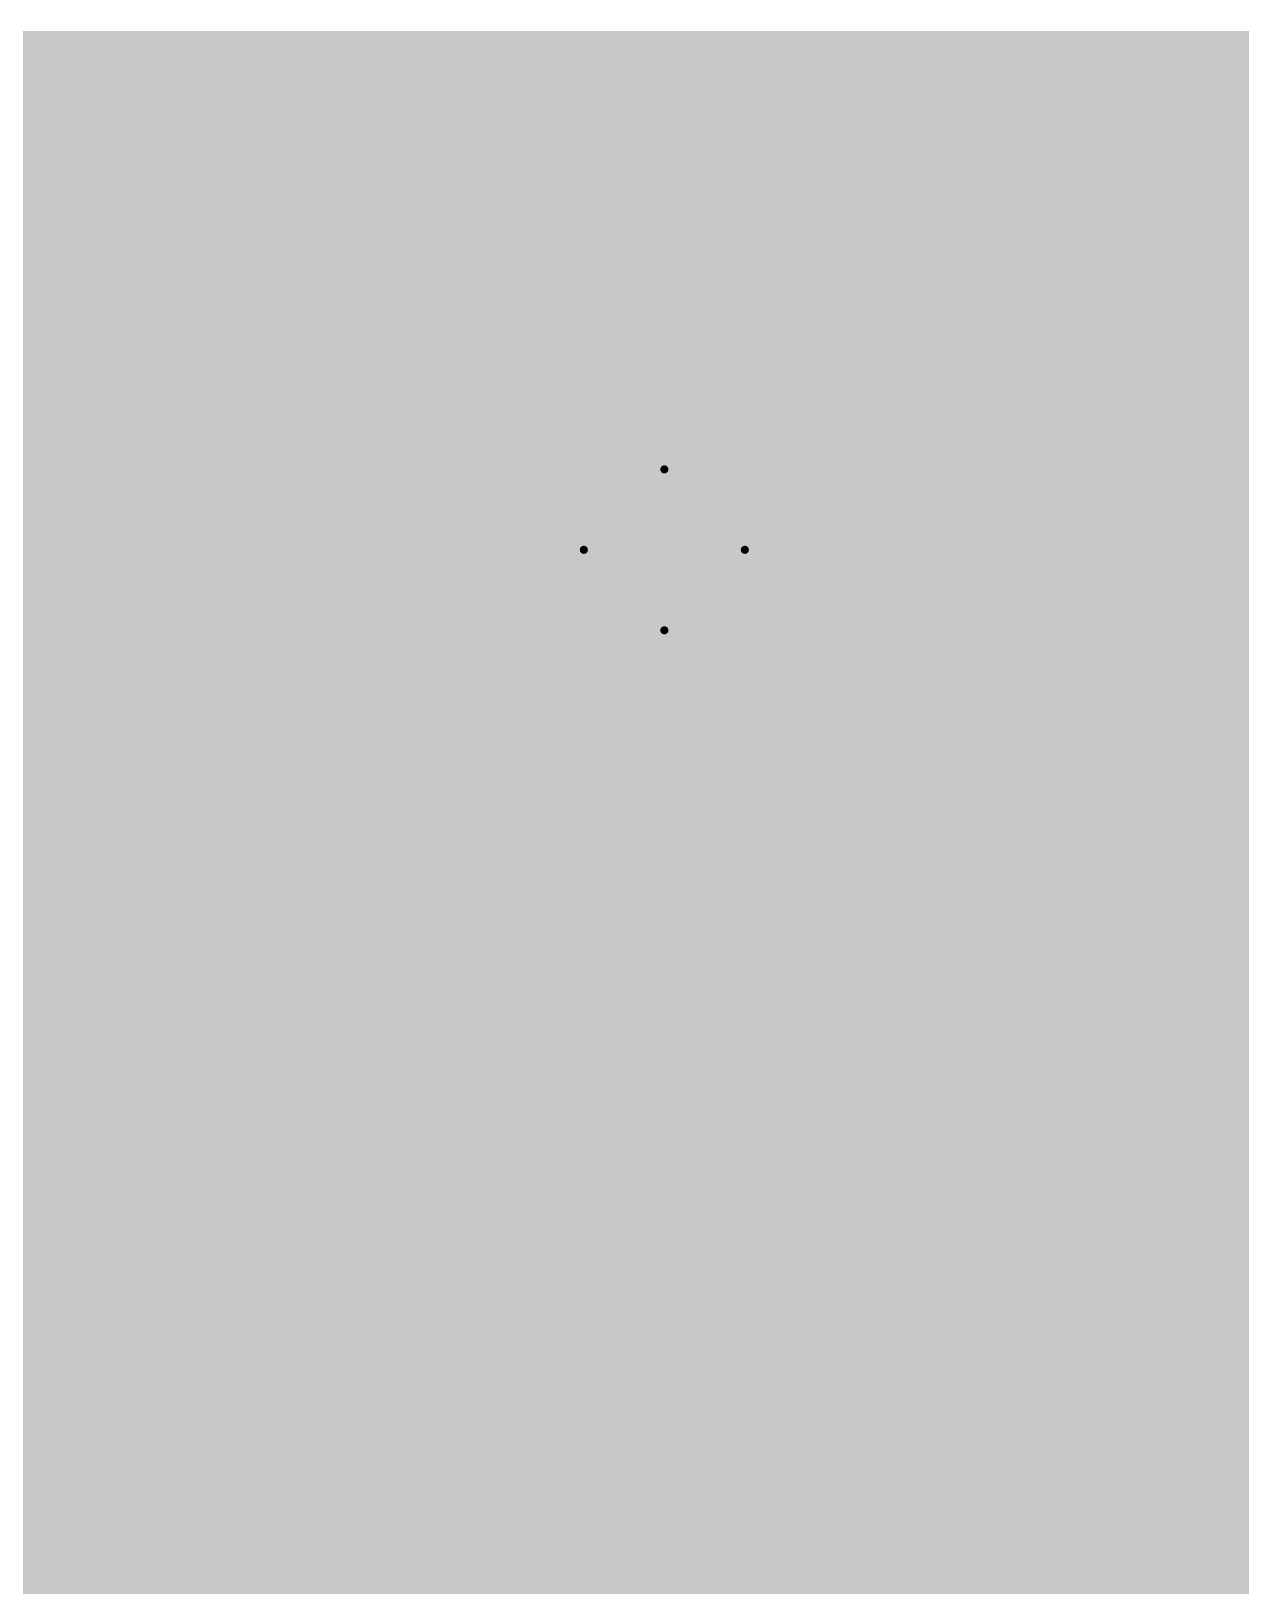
# Model space of a CAD drawing. Header units: millimetres. Extents: x -0.19 to 3.91, y -0.06 to 2.26.
# Drawn here: x 1.622 to 1.9181, y 1.1543 to 1.535 of the extents above; entities that cross this region are included whole.
import ezdxf

# ---------------------------------------------------------------- set-up
doc = ezdxf.new("R2010")
doc.units = ezdxf.units.MM
doc.layers.get('0').update_dxf_attribs({"linetype": 'CONTINUOUS', "lineweight": 0})
for name, color, linetype, lineweight in [('PCB_KUR_GBL', 10, 'CONTINUOUS', 0), ('PCB_KUR_GBS', 176, 'CONTINUOUS', 0), ('PCB_KUR_GD1', 40, 'CONTINUOUS', 0), ('PCB_KUR_GG1', 56, 'CONTINUOUS', 0), ('PCB_KUR_GM2', 216, 'CONTINUOUS', 0), ('PCB_KUR_GPB', 9, 'CONTINUOUS', 0), ('PCB_KUR_GPT', 8, 'CONTINUOUS', 0), ('PCB_KUR_GTL', 30, 'CONTINUOUS', 0), ('PCB_KUR_GTO', 163, 'CONTINUOUS', 0), ('PCB_KUR_GTS', 254, 'CONTINUOUS', 0), ('PCB_KUR_TXT', 254, 'CONTINUOUS', 0)]:
    doc.layers.add(name, color=color, linetype=linetype, lineweight=lineweight)

# ---------------------------------------------------------------- blocks, each defined once
blk = doc.blocks.new('SQUARE_15')
blk.add_solid([(0.0315, 0.0315), (0.0315, -0.0315), (-0.0315, 0.0315), (-0.0315, -0.0315)])
blk = doc.blocks.new('ROUND_7')
h = blk.add_hatch(color=256)
edge = h.paths.add_edge_path(flags=0)
edge.add_arc((0, 0), 0.00325, 0, 360)
blk = doc.blocks.new('SQUARE_24')
blk.add_solid([(0.03345, 0.03345), (0.03345, -0.03345), (-0.03345, 0.03345), (-0.03345, -0.03345)])
blk = doc.blocks.new('ROUND_25')
h = blk.add_hatch(color=256)
edge = h.paths.add_edge_path(flags=0)
edge.add_arc((0, 0), 0.001, 0, 360)
blk = doc.blocks.new('ROUND_3')
h = blk.add_hatch(color=256)
edge = h.paths.add_edge_path(flags=0)
edge.add_arc((0, 0), 0.0059, 0, 360)
blk = doc.blocks.new('ROUND_14')
h = blk.add_hatch(color=256)
edge = h.paths.add_edge_path(flags=0)
edge.add_arc((0, 0), 0.0197, 0, 360)

msp = doc.modelspace()

# ---------------------------------------------------------------- linework, layer by layer
at = {"layer": 'PCB_KUR_GBL', "lineweight": 211, "const_width": 0.0065}
for points in [[(1.136, 1.189), (1.884, 1.189)], [(1.884, 1.189), (1.9128, 1.1602)], [(1.157, 1.159), (1.654, 1.159)], [(1.654, 1.159), (1.668, 1.145)], [(1.9128, 0.8316), (1.9128, 1.1602)]]:
    msp.add_lwpolyline(points, dxfattribs=at)
at = {"layer": 'PCB_KUR_GBL'}
for points in [[(0.1693, 1.4694), (0.1693, 1.4764), (2.19325, 1.4694), (2.1926, 1.4764)], [(0.37565, 1.4764), (0.582, 1.4764), (2.1926, 1.4764), (0.582, 1.4764)], [(0.16794, 1.4625), (0.1693, 1.4694), (2.1939, 1.4625), (2.19325, 1.4694)], [(0.1666, 1.4557), (0.16794, 1.4625), (2.19598, 1.4557), (2.1939, 1.4625)], [(0.16384, 1.4491), (0.1666, 1.4557), (2.198, 1.4491), (2.19598, 1.4557)], [(0.1612, 1.4428), (0.16384, 1.4491), (2.20138, 1.4428), (2.198, 1.4491)], [(0.15722, 1.4368), (0.1612, 1.4428), (2.2046, 1.4368), (2.20138, 1.4428)], [(0.1535, 1.4312), (0.15722, 1.4368), (2.20916, 1.4312), (2.2046, 1.4368)], [(0.1483, 1.426), (0.1535, 1.4312), (2.2134, 1.426), (2.20916, 1.4312)], [(0.1436, 1.4213), (0.1483, 1.426), (2.21917, 1.4213), (2.2134, 1.426)], [(0.13742, 1.4172), (0.1436, 1.4213), (2.2242, 1.4172), (2.21917, 1.4213)], [(0.132, 1.4136), (0.13742, 1.4172), (2.23091, 1.4136), (2.2242, 1.4172)], [(0.12483, 1.4106), (0.132, 1.4136), (2.2365, 1.4106), (2.23091, 1.4136)], [(0.1191, 1.4082), (0.12483, 1.4106), (2.24434, 1.4082), (2.2365, 1.4106)], [(0.0984, 1.4052), (0.0984, 1.4055), (2.2638, 1.4052), (2.26059, 1.4055)], [(0.0984, 1.1995), (0.0984, 1.4052), (2.2638, 1.1995), (2.2638, 1.4052)], [(0.1054, 1.4055), (0.11047, 1.4065), (2.26059, 1.4055), (2.2499, 1.4065)], [(0.11047, 1.4065), (0.1191, 1.4082), (2.2499, 1.4065), (2.24434, 1.4082)], [(0.0984, 1.1995), (0.0984, 1.1995), (1.136, 1.1995), (1.884, 1.1995)], [(1.888, 1.1987), (1.884, 1.1995), (2.2638, 1.1987), (2.2638, 1.1995)], [(1.8915, 1.1965), (1.888, 1.1987), (2.2638, 1.1965), (2.2638, 1.1987)], [(1.9202, 1.1677), (1.8915, 1.1965), (2.2638, 1.1677), (2.2638, 1.1965)], [(1.1313, 1.1695), (1.1403, 1.1785), (1.8886, 1.1695), (1.8796, 1.1785)], [(1.1313, 1.1695), (1.1313, 1.1695), (1.157, 1.1695), (1.654, 1.1695)], [(1.658, 1.1687), (1.654, 1.1695), (1.8894, 1.1687), (1.8886, 1.1695)], [(1.6615, 1.1665), (1.658, 1.1687), (1.8916, 1.1665), (1.8894, 1.1687)], [(1.6721, 1.1559), (1.6615, 1.1665), (1.9022, 1.1559), (1.8916, 1.1665)], [(1.6755, 1.1525), (1.6721, 1.1559), (1.9022, 1.1525), (1.9022, 1.1559)]]:
    msp.add_solid(points, dxfattribs=at)
at = {"layer": 'PCB_KUR_GD1', "lineweight": 211, "const_width": 0.0027}
msp.add_lwpolyline([(1.769, 1.408), (1.769, 1.408, 1), (1.785, 1.408, 1), (1.769, 1.408)], format="xyb", dxfattribs=at)
at = {"layer": 'PCB_KUR_GG1', "lineweight": 211, "const_width": 0.002}
for points in [[(1.777, 1.3883), (1.777, 1.4277)], [(1.7573, 1.408), (1.7967, 1.408)]]:
    msp.add_lwpolyline(points, dxfattribs=at)
at = {"layer": 'PCB_KUR_GM2', "lineweight": 211, "const_width": 0.002}
for points in [[(1.5368, 1.258), (1.5368, 1.258, 1), (2.0172, 1.258, 1), (1.5368, 1.258)], [(1.7455, 1.408), (1.7455, 1.408, 1), (1.8085, 1.408, 1), (1.7455, 1.408)], [(1.7376, 1.258), (1.7376, 1.258, 1), (1.8164, 1.258, 1), (1.7376, 1.258)]]:
    msp.add_lwpolyline(points, format="xyb", dxfattribs=at)
at = {"layer": 'PCB_KUR_GM2', "lineweight": 211, "const_width": 0.0118}
for points in [[(1.7613, 1.4277), (1.7534, 1.4198)], [(1.7691, 1.4277), (1.7613, 1.4277)], [(1.8006, 1.3962), (1.7691, 1.4277)], [(1.8006, 1.4277), (1.8006, 1.3962)], [(1.7534, 1.4198), (1.7534, 1.4041)], [(1.7534, 1.4041), (1.7613, 1.3962)]]:
    msp.add_lwpolyline(points, dxfattribs=at)
at = {"layer": 'PCB_KUR_GTL'}
for points in [[(1.245, 1.5303), (1.245, 1.535), (2.2178, 1.5303), (2.2161, 1.535)], [(1.245, 1.5267), (1.245, 1.5303), (2.2134, 1.5267), (2.2178, 1.5303)], [(1.245, 1.5159), (1.245, 1.5267), (2.2046, 1.5159), (2.2134, 1.5267)], [(1.245, 1.5036), (1.245, 1.5159), (2.198, 1.5036), (2.2046, 1.5159)], [(1.245, 1.4903), (1.245, 1.5036), (2.1939, 1.4903), (2.198, 1.5036)], [(1.245, 1.4842), (1.245, 1.4903), (2.19333, 1.4842), (2.1939, 1.4903)], [(1.4175, 1.4825), (1.4046, 1.4842), (2.19317, 1.4825), (2.19333, 1.4842)], [(1.4295, 1.4776), (1.4175, 1.4825), (2.19271, 1.4776), (2.19317, 1.4825)], [(1.43107, 1.4764), (1.4295, 1.4776), (2.1926, 1.4764), (2.19271, 1.4776)], [(1.4398, 1.4697), (1.43107, 1.4764), (2.19323, 1.4697), (2.1926, 1.4764)], [(1.44532, 1.4625), (1.4398, 1.4697), (2.1939, 1.4625), (2.19323, 1.4697)], [(1.4477, 1.4594), (1.44532, 1.4625), (2.19485, 1.4594), (2.1939, 1.4625)], [(1.45191, 1.4491), (1.4477, 1.4594), (2.198, 1.4491), (2.19485, 1.4594)], [(1.4526, 1.4474), (1.45191, 1.4491), (2.19891, 1.4474), (2.198, 1.4491)], [(1.454, 1.4368), (1.4526, 1.4474), (2.2046, 1.4368), (2.19891, 1.4474)], [(1.4543, 1.4345), (1.454, 1.4368), (2.20647, 1.4345), (2.2046, 1.4368)], [(1.45318, 1.426), (1.4543, 1.4345), (2.2134, 1.426), (2.20647, 1.4345)], [(1.4526, 1.4216), (1.45318, 1.426), (2.2188, 1.4216), (2.2134, 1.426)], [(1.4508, 1.4172), (1.4526, 1.4216), (2.2242, 1.4172), (2.2188, 1.4216)], [(1.44811, 1.4106), (1.4508, 1.4172), (2.2365, 1.4106), (2.2242, 1.4172)], [(1.44532, 1.4065), (1.4477, 1.4096), (2.2499, 1.4065), (2.23977, 1.4096)], [(1.4477, 1.4096), (1.44811, 1.4106), (2.23977, 1.4096), (2.2365, 1.4106)], [(1.4398, 1.3993), (1.44433, 1.4052), (2.326, 1.3993), (2.326, 1.4052)], [(1.44433, 1.4052), (1.44532, 1.4065), (2.2638, 1.4052), (2.2499, 1.4065)], [(1.4295, 1.3914), (1.4398, 1.3993), (2.326, 1.3914), (2.326, 1.3993)], [(1.4175, 1.3864), (1.4295, 1.3914), (2.326, 1.3864), (2.326, 1.3914)], [(1.4046, 1.3848), (1.4175, 1.3864), (2.326, 1.3848), (2.326, 1.3864)], [(1.2765, 1.1517), (1.2765, 1.3848), (2.326, 1.1517), (2.326, 1.3848)]]:
    msp.add_solid(points, dxfattribs=at)
at = {"layer": 'PCB_KUR_GTO', "lineweight": 211, "const_width": 0.0118}
for points in [[(1.5368, 1.258), (1.5368, 1.258, 1), (2.0172, 1.258, 1), (1.5368, 1.258)], [(1.7376, 1.258), (1.7376, 1.258, 1), (1.8164, 1.258, 1), (1.7376, 1.258)]]:
    msp.add_lwpolyline(points, format="xyb", dxfattribs=at)
for points in [[(1.632, 1.267), (1.652, 1.287)], [(1.652, 1.287), (1.672, 1.267)], [(1.702, 1.287), (1.692, 1.277)], [(1.702, 1.227), (1.702, 1.287)], [(1.632, 1.227), (1.632, 1.267)], [(1.672, 1.267), (1.672, 1.227)], [(1.672, 1.257), (1.632, 1.257)], [(1.672, 1.227), (1.672, 1.257)], [(1.692, 1.227), (1.712, 1.227)], [(1.712, 1.227), (1.702, 1.227)]]:
    msp.add_lwpolyline(points, dxfattribs=at)

# ---------------------------------------------------------------- block references
at = {"layer": 'PCB_KUR_GBL'}
for name, p in [('SQUARE_15', (1.777, 1.408)), ('ROUND_7', (1.884, 1.189)), ('ROUND_7', (1.884, 1.189)), ('ROUND_7', (1.654, 1.159)), ('ROUND_7', (1.9128, 1.1602)), ('ROUND_7', (1.9128, 1.1602))]:
    msp.add_blockref(name, p, dxfattribs=at)
at = {"layer": 'PCB_KUR_GBS'}
msp.add_blockref('SQUARE_24', (1.777, 1.408), dxfattribs=at)
at = {"layer": 'PCB_KUR_GG1'}
for p in [(1.777, 1.4277), (1.7573, 1.408), (1.7967, 1.408), (1.777, 1.3883)]:
    msp.add_blockref('ROUND_25', p, dxfattribs=at)
at = {"layer": 'PCB_KUR_GM2'}
for p in [(1.7613, 1.4277), (1.7691, 1.4277), (1.8006, 1.4277), (1.7534, 1.4198), (1.7534, 1.4041), (1.7613, 1.3962), (1.8006, 1.3962)]:
    msp.add_blockref('ROUND_3', p, dxfattribs=at)
at = {"layer": 'PCB_KUR_GPB'}
msp.add_blockref('SQUARE_15', (1.777, 1.408), dxfattribs=at)
at = {"layer": 'PCB_KUR_GPT'}
msp.add_blockref('SQUARE_15', (1.777, 1.408), dxfattribs=at)
at = {"layer": 'PCB_KUR_GTL'}
msp.add_blockref('SQUARE_15', (1.777, 1.408), dxfattribs=at)
at = {"layer": 'PCB_KUR_GTO'}
for p in [(1.652, 1.287), (1.702, 1.287), (1.692, 1.277), (1.632, 1.267), (1.672, 1.267), (1.632, 1.257), (1.672, 1.257), (1.632, 1.227), (1.672, 1.227), (1.692, 1.227), (1.702, 1.227), (1.712, 1.227)]:
    msp.add_blockref('ROUND_3', p, dxfattribs=at)
at = {"layer": 'PCB_KUR_GTS'}
msp.add_blockref('SQUARE_24', (1.777, 1.408), dxfattribs=at)
at = {"layer": 'PCB_KUR_TXT'}
msp.add_blockref('ROUND_14', (1.777, 1.408), dxfattribs=at)

doc.saveas('drawing.dxf')
